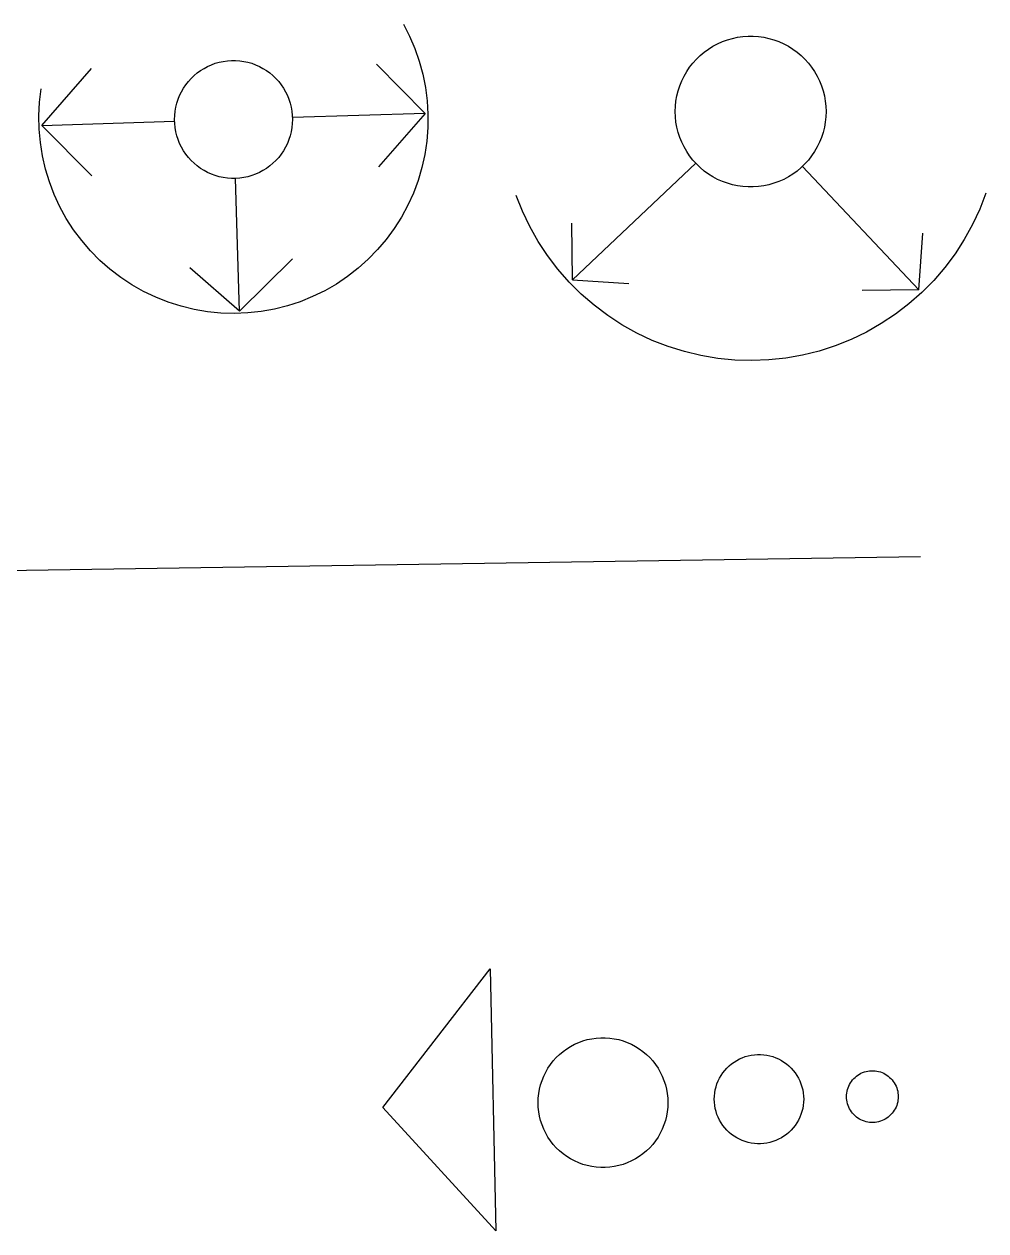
# Model space of a CAD drawing. Header units: inches. Extents: x 1390672 to 1398270, y 354915 to 360781.
# Drawn here: x 1390687.33 to 1390715.15, y 355260.57 to 355295.46 of the extents above; entities that cross this region are included whole.
import ezdxf

# ---------------------------------------------------------------- set-up
doc = ezdxf.new("R2010")
doc.units = ezdxf.units.IN
doc.header["$MEASUREMENT"] = 0

msp = doc.modelspace()

# ---------------------------------------------------------------- linework, layer by layer
for points in [[(1390698.3, 355295.464), (1390698.478, 355295.118), (1390698.631, 355294.76), (1390698.759, 355294.393), (1390698.862, 355294.017), (1390698.938, 355293.636), (1390698.988, 355293.25), (1390699.011, 355292.861), (1390699.007, 355292.472), (1390698.976, 355292.084), (1390698.918, 355291.699), (1390698.834, 355291.319), (1390698.724, 355290.946), (1390698.588, 355290.581), (1390698.428, 355290.227), (1390698.243, 355289.884), (1390698.035, 355289.555), (1390697.805, 355289.241), (1390697.554, 355288.944), (1390697.283, 355288.665), (1390696.993, 355288.405), (1390696.686, 355288.166), (1390696.363, 355287.949), (1390696.026, 355287.755), (1390695.676, 355287.584), (1390695.315, 355287.438), (1390694.945, 355287.317), (1390694.568, 355287.223), (1390694.185, 355287.154), (1390693.798, 355287.112), (1390693.409, 355287.097), (1390693.02, 355287.109), (1390692.633, 355287.148), (1390692.249, 355287.213), (1390691.871, 355287.305), (1390691.5, 355287.422), (1390691.138, 355287.565), (1390690.787, 355287.733), (1390690.448, 355287.925), (1390690.123, 355288.139), (1390689.814, 355288.376), (1390689.522, 355288.633), (1390689.248, 355288.91), (1390688.995, 355289.205), (1390688.762, 355289.517), (1390688.551, 355289.844), (1390688.364, 355290.185), (1390688.2, 355290.538), (1390688.062, 355290.902), (1390687.949, 355291.274), (1390687.861, 355291.654), (1390687.801, 355292.038), (1390687.767, 355292.426), (1390687.759, 355292.815), (1390687.779, 355293.203), (1390687.826, 355293.59)], [(1390698.3, 355295.464), (1390698.478, 355295.118), (1390698.631, 355294.76), (1390698.759, 355294.393), (1390698.862, 355294.017), (1390698.938, 355293.636), (1390698.988, 355293.25), (1390699.011, 355292.861), (1390699.007, 355292.472), (1390698.976, 355292.084), (1390698.918, 355291.699), (1390698.834, 355291.319), (1390698.724, 355290.946), (1390698.588, 355290.581), (1390698.428, 355290.227), (1390698.243, 355289.884), (1390698.035, 355289.555), (1390697.805, 355289.241), (1390697.554, 355288.944), (1390697.283, 355288.665), (1390696.993, 355288.405), (1390696.686, 355288.166), (1390696.363, 355287.949), (1390696.026, 355287.755), (1390695.676, 355287.584), (1390695.315, 355287.438), (1390694.945, 355287.317), (1390694.568, 355287.223), (1390694.185, 355287.154), (1390693.798, 355287.112), (1390693.409, 355287.097), (1390693.02, 355287.109), (1390692.633, 355287.148), (1390692.249, 355287.213), (1390691.871, 355287.305), (1390691.5, 355287.422), (1390691.138, 355287.565), (1390690.787, 355287.733), (1390690.448, 355287.925), (1390690.123, 355288.139), (1390689.814, 355288.376), (1390689.522, 355288.633), (1390689.248, 355288.91), (1390688.995, 355289.205), (1390688.762, 355289.517), (1390688.551, 355289.844), (1390688.364, 355290.185), (1390688.2, 355290.538), (1390688.062, 355290.902), (1390687.949, 355291.274), (1390687.861, 355291.654), (1390687.801, 355292.038), (1390687.767, 355292.426), (1390687.759, 355292.815), (1390687.779, 355293.203), (1390687.826, 355293.59)], [(1390698.3, 355295.464), (1390698.478, 355295.118), (1390698.631, 355294.76), (1390698.759, 355294.393), (1390698.862, 355294.017), (1390698.938, 355293.636), (1390698.988, 355293.25), (1390699.011, 355292.861), (1390699.007, 355292.472), (1390698.976, 355292.084), (1390698.918, 355291.699), (1390698.834, 355291.319), (1390698.724, 355290.946), (1390698.588, 355290.581), (1390698.428, 355290.227), (1390698.243, 355289.884), (1390698.035, 355289.555), (1390697.805, 355289.241), (1390697.554, 355288.944), (1390697.283, 355288.665), (1390696.993, 355288.405), (1390696.686, 355288.166), (1390696.363, 355287.949), (1390696.026, 355287.755), (1390695.676, 355287.584), (1390695.315, 355287.438), (1390694.945, 355287.317), (1390694.568, 355287.223), (1390694.185, 355287.154), (1390693.798, 355287.112), (1390693.409, 355287.097), (1390693.02, 355287.109), (1390692.633, 355287.148), (1390692.249, 355287.213), (1390691.871, 355287.305), (1390691.5, 355287.422), (1390691.138, 355287.565), (1390690.787, 355287.733), (1390690.448, 355287.925), (1390690.123, 355288.139), (1390689.814, 355288.376), (1390689.522, 355288.633), (1390689.248, 355288.91), (1390688.995, 355289.205), (1390688.762, 355289.517), (1390688.551, 355289.844), (1390688.364, 355290.185), (1390688.2, 355290.538), (1390688.062, 355290.902), (1390687.949, 355291.274), (1390687.861, 355291.654), (1390687.801, 355292.038), (1390687.767, 355292.426), (1390687.759, 355292.815), (1390687.779, 355293.203), (1390687.826, 355293.59)], [(1390710.525, 355292.936), (1390710.52, 355292.784), (1390710.504, 355292.632), (1390710.478, 355292.482), (1390710.441, 355292.335), (1390710.394, 355292.19), (1390710.337, 355292.049), (1390710.27, 355291.912), (1390710.194, 355291.78), (1390710.109, 355291.654), (1390710.015, 355291.534), (1390709.913, 355291.421), (1390709.804, 355291.315), (1390709.687, 355291.217), (1390709.564, 355291.128), (1390709.435, 355291.047), (1390709.301, 355290.976), (1390709.161, 355290.914), (1390709.018, 355290.862), (1390708.872, 355290.82), (1390708.723, 355290.788), (1390708.573, 355290.767), (1390708.421, 355290.756), (1390708.269, 355290.756), (1390708.117, 355290.767), (1390707.966, 355290.788), (1390707.817, 355290.82), (1390707.671, 355290.862), (1390707.528, 355290.914), (1390707.389, 355290.976), (1390707.254, 355291.047), (1390707.125, 355291.128), (1390707.002, 355291.217), (1390706.886, 355291.315), (1390706.776, 355291.421), (1390706.674, 355291.534), (1390706.58, 355291.654), (1390706.495, 355291.78), (1390706.419, 355291.912), (1390706.353, 355292.049), (1390706.296, 355292.19), (1390706.248, 355292.335), (1390706.212, 355292.482), (1390706.185, 355292.632), (1390706.169, 355292.784), (1390706.164, 355292.936), (1390706.169, 355293.088), (1390706.185, 355293.239), (1390706.212, 355293.389), (1390706.248, 355293.537), (1390706.296, 355293.682), (1390706.353, 355293.823), (1390706.419, 355293.96), (1390706.495, 355294.091), (1390706.58, 355294.218), (1390706.674, 355294.337), (1390706.776, 355294.451), (1390706.886, 355294.556), (1390707.002, 355294.654), (1390707.125, 355294.744), (1390707.254, 355294.824), (1390707.389, 355294.896), (1390707.528, 355294.958), (1390707.671, 355295.01), (1390707.817, 355295.052), (1390707.966, 355295.083), (1390708.117, 355295.104), (1390708.269, 355295.115), (1390708.421, 355295.115), (1390708.573, 355295.104), (1390708.723, 355295.083), (1390708.872, 355295.052), (1390709.018, 355295.01), (1390709.161, 355294.958), (1390709.301, 355294.896), (1390709.435, 355294.824), (1390709.564, 355294.744), (1390709.687, 355294.654), (1390709.804, 355294.556), (1390709.913, 355294.451), (1390710.015, 355294.337), (1390710.109, 355294.218), (1390710.194, 355294.091), (1390710.27, 355293.96), (1390710.337, 355293.823), (1390710.394, 355293.682), (1390710.441, 355293.537), (1390710.478, 355293.389), (1390710.504, 355293.239), (1390710.52, 355293.088), (1390710.525, 355292.936)], [(1390710.525, 355292.936), (1390710.52, 355292.784), (1390710.504, 355292.632), (1390710.478, 355292.482), (1390710.441, 355292.335), (1390710.394, 355292.19), (1390710.337, 355292.049), (1390710.27, 355291.912), (1390710.194, 355291.78), (1390710.109, 355291.654), (1390710.015, 355291.534), (1390709.913, 355291.421), (1390709.804, 355291.315), (1390709.687, 355291.217), (1390709.564, 355291.128), (1390709.435, 355291.047), (1390709.301, 355290.976), (1390709.161, 355290.914), (1390709.018, 355290.862), (1390708.872, 355290.82), (1390708.723, 355290.788), (1390708.573, 355290.767), (1390708.421, 355290.756), (1390708.269, 355290.756), (1390708.117, 355290.767), (1390707.966, 355290.788), (1390707.817, 355290.82), (1390707.671, 355290.862), (1390707.528, 355290.914), (1390707.389, 355290.976), (1390707.254, 355291.047), (1390707.125, 355291.128), (1390707.002, 355291.217), (1390706.886, 355291.315), (1390706.776, 355291.421), (1390706.674, 355291.534), (1390706.58, 355291.654), (1390706.495, 355291.78), (1390706.419, 355291.912), (1390706.353, 355292.049), (1390706.296, 355292.19), (1390706.248, 355292.335), (1390706.212, 355292.482), (1390706.185, 355292.632), (1390706.169, 355292.784), (1390706.164, 355292.936), (1390706.169, 355293.088), (1390706.185, 355293.239), (1390706.212, 355293.389), (1390706.248, 355293.537), (1390706.296, 355293.682), (1390706.353, 355293.823), (1390706.419, 355293.96), (1390706.495, 355294.091), (1390706.58, 355294.218), (1390706.674, 355294.337), (1390706.776, 355294.451), (1390706.886, 355294.556), (1390707.002, 355294.654), (1390707.125, 355294.744), (1390707.254, 355294.824), (1390707.389, 355294.896), (1390707.528, 355294.958), (1390707.671, 355295.01), (1390707.817, 355295.052), (1390707.966, 355295.083), (1390708.117, 355295.104), (1390708.269, 355295.115), (1390708.421, 355295.115), (1390708.573, 355295.104), (1390708.723, 355295.083), (1390708.872, 355295.052), (1390709.018, 355295.01), (1390709.161, 355294.958), (1390709.301, 355294.896), (1390709.435, 355294.824), (1390709.564, 355294.744), (1390709.687, 355294.654), (1390709.804, 355294.556), (1390709.913, 355294.451), (1390710.015, 355294.337), (1390710.109, 355294.218), (1390710.194, 355294.091), (1390710.27, 355293.96), (1390710.337, 355293.823), (1390710.394, 355293.682), (1390710.441, 355293.537), (1390710.478, 355293.389), (1390710.504, 355293.239), (1390710.52, 355293.088), (1390710.525, 355292.936)], [(1390710.525, 355292.936), (1390710.52, 355292.784), (1390710.504, 355292.632), (1390710.478, 355292.482), (1390710.441, 355292.335), (1390710.394, 355292.19), (1390710.337, 355292.049), (1390710.27, 355291.912), (1390710.194, 355291.78), (1390710.109, 355291.654), (1390710.015, 355291.534), (1390709.913, 355291.421), (1390709.804, 355291.315), (1390709.687, 355291.217), (1390709.564, 355291.128), (1390709.435, 355291.047), (1390709.301, 355290.976), (1390709.161, 355290.914), (1390709.018, 355290.862), (1390708.872, 355290.82), (1390708.723, 355290.788), (1390708.573, 355290.767), (1390708.421, 355290.756), (1390708.269, 355290.756), (1390708.117, 355290.767), (1390707.966, 355290.788), (1390707.817, 355290.82), (1390707.671, 355290.862), (1390707.528, 355290.914), (1390707.389, 355290.976), (1390707.254, 355291.047), (1390707.125, 355291.128), (1390707.002, 355291.217), (1390706.886, 355291.315), (1390706.776, 355291.421), (1390706.674, 355291.534), (1390706.58, 355291.654), (1390706.495, 355291.78), (1390706.419, 355291.912), (1390706.353, 355292.049), (1390706.296, 355292.19), (1390706.248, 355292.335), (1390706.212, 355292.482), (1390706.185, 355292.632), (1390706.169, 355292.784), (1390706.164, 355292.936), (1390706.169, 355293.088), (1390706.185, 355293.239), (1390706.212, 355293.389), (1390706.248, 355293.537), (1390706.296, 355293.682), (1390706.353, 355293.823), (1390706.419, 355293.96), (1390706.495, 355294.091), (1390706.58, 355294.218), (1390706.674, 355294.337), (1390706.776, 355294.451), (1390706.886, 355294.556), (1390707.002, 355294.654), (1390707.125, 355294.744), (1390707.254, 355294.824), (1390707.389, 355294.896), (1390707.528, 355294.958), (1390707.671, 355295.01), (1390707.817, 355295.052), (1390707.966, 355295.083), (1390708.117, 355295.104), (1390708.269, 355295.115), (1390708.421, 355295.115), (1390708.573, 355295.104), (1390708.723, 355295.083), (1390708.872, 355295.052), (1390709.018, 355295.01), (1390709.161, 355294.958), (1390709.301, 355294.896), (1390709.435, 355294.824), (1390709.564, 355294.744), (1390709.687, 355294.654), (1390709.804, 355294.556), (1390709.913, 355294.451), (1390710.015, 355294.337), (1390710.109, 355294.218), (1390710.194, 355294.091), (1390710.27, 355293.96), (1390710.337, 355293.823), (1390710.394, 355293.682), (1390710.441, 355293.537), (1390710.478, 355293.389), (1390710.504, 355293.239), (1390710.52, 355293.088), (1390710.525, 355292.936)], [(1390695.092, 355292.708), (1390695.088, 355292.589), (1390695.076, 355292.471), (1390695.055, 355292.354), (1390695.026, 355292.238), (1390694.989, 355292.125), (1390694.945, 355292.015), (1390694.893, 355291.908), (1390694.833, 355291.805), (1390694.767, 355291.706), (1390694.693, 355291.612), (1390694.614, 355291.524), (1390694.528, 355291.441), (1390694.437, 355291.364), (1390694.34, 355291.294), (1390694.239, 355291.231), (1390694.134, 355291.175), (1390694.026, 355291.127), (1390693.914, 355291.086), (1390693.799, 355291.053), (1390693.683, 355291.029), (1390693.565, 355291.012), (1390693.446, 355291.004), (1390693.327, 355291.004), (1390693.208, 355291.012), (1390693.09, 355291.029), (1390692.974, 355291.053), (1390692.86, 355291.086), (1390692.748, 355291.127), (1390692.639, 355291.175), (1390692.534, 355291.231), (1390692.433, 355291.294), (1390692.336, 355291.364), (1390692.245, 355291.441), (1390692.16, 355291.524), (1390692.08, 355291.612), (1390692.007, 355291.706), (1390691.94, 355291.805), (1390691.881, 355291.908), (1390691.828, 355292.015), (1390691.784, 355292.125), (1390691.747, 355292.238), (1390691.718, 355292.354), (1390691.698, 355292.471), (1390691.685, 355292.589), (1390691.681, 355292.708), (1390691.685, 355292.827), (1390691.698, 355292.946), (1390691.718, 355293.063), (1390691.747, 355293.179), (1390691.784, 355293.292), (1390691.828, 355293.402), (1390691.881, 355293.509), (1390691.94, 355293.612), (1390692.007, 355293.711), (1390692.08, 355293.805), (1390692.16, 355293.893), (1390692.245, 355293.976), (1390692.336, 355294.053), (1390692.433, 355294.123), (1390692.534, 355294.186), (1390692.639, 355294.241), (1390692.748, 355294.29), (1390692.86, 355294.331), (1390692.974, 355294.363), (1390693.09, 355294.388), (1390693.208, 355294.405), (1390693.327, 355294.413), (1390693.446, 355294.413), (1390693.565, 355294.405), (1390693.683, 355294.388), (1390693.799, 355294.363), (1390693.914, 355294.331), (1390694.026, 355294.29), (1390694.134, 355294.241), (1390694.239, 355294.186), (1390694.34, 355294.123), (1390694.437, 355294.053), (1390694.528, 355293.976), (1390694.614, 355293.893), (1390694.693, 355293.805), (1390694.767, 355293.711), (1390694.833, 355293.612), (1390694.893, 355293.509), (1390694.945, 355293.402), (1390694.989, 355293.292), (1390695.026, 355293.179), (1390695.055, 355293.063), (1390695.076, 355292.946), (1390695.088, 355292.827), (1390695.092, 355292.708)], [(1390695.092, 355292.708), (1390695.088, 355292.589), (1390695.076, 355292.471), (1390695.055, 355292.354), (1390695.026, 355292.238), (1390694.989, 355292.125), (1390694.945, 355292.015), (1390694.893, 355291.908), (1390694.833, 355291.805), (1390694.767, 355291.706), (1390694.693, 355291.612), (1390694.614, 355291.524), (1390694.528, 355291.441), (1390694.437, 355291.364), (1390694.34, 355291.294), (1390694.239, 355291.231), (1390694.134, 355291.175), (1390694.026, 355291.127), (1390693.914, 355291.086), (1390693.799, 355291.053), (1390693.683, 355291.029), (1390693.565, 355291.012), (1390693.446, 355291.004), (1390693.327, 355291.004), (1390693.208, 355291.012), (1390693.09, 355291.029), (1390692.974, 355291.053), (1390692.86, 355291.086), (1390692.748, 355291.127), (1390692.639, 355291.175), (1390692.534, 355291.231), (1390692.433, 355291.294), (1390692.336, 355291.364), (1390692.245, 355291.441), (1390692.16, 355291.524), (1390692.08, 355291.612), (1390692.007, 355291.706), (1390691.94, 355291.805), (1390691.881, 355291.908), (1390691.828, 355292.015), (1390691.784, 355292.125), (1390691.747, 355292.238), (1390691.718, 355292.354), (1390691.698, 355292.471), (1390691.685, 355292.589), (1390691.681, 355292.708), (1390691.685, 355292.827), (1390691.698, 355292.946), (1390691.718, 355293.063), (1390691.747, 355293.179), (1390691.784, 355293.292), (1390691.828, 355293.402), (1390691.881, 355293.509), (1390691.94, 355293.612), (1390692.007, 355293.711), (1390692.08, 355293.805), (1390692.16, 355293.893), (1390692.245, 355293.976), (1390692.336, 355294.053), (1390692.433, 355294.123), (1390692.534, 355294.186), (1390692.639, 355294.241), (1390692.748, 355294.29), (1390692.86, 355294.331), (1390692.974, 355294.363), (1390693.09, 355294.388), (1390693.208, 355294.405), (1390693.327, 355294.413), (1390693.446, 355294.413), (1390693.565, 355294.405), (1390693.683, 355294.388), (1390693.799, 355294.363), (1390693.914, 355294.331), (1390694.026, 355294.29), (1390694.134, 355294.241), (1390694.239, 355294.186), (1390694.34, 355294.123), (1390694.437, 355294.053), (1390694.528, 355293.976), (1390694.614, 355293.893), (1390694.693, 355293.805), (1390694.767, 355293.711), (1390694.833, 355293.612), (1390694.893, 355293.509), (1390694.945, 355293.402), (1390694.989, 355293.292), (1390695.026, 355293.179), (1390695.055, 355293.063), (1390695.076, 355292.946), (1390695.088, 355292.827), (1390695.092, 355292.708)], [(1390695.092, 355292.708), (1390695.088, 355292.589), (1390695.076, 355292.471), (1390695.055, 355292.354), (1390695.026, 355292.238), (1390694.989, 355292.125), (1390694.945, 355292.015), (1390694.893, 355291.908), (1390694.833, 355291.805), (1390694.767, 355291.706), (1390694.693, 355291.612), (1390694.614, 355291.524), (1390694.528, 355291.441), (1390694.437, 355291.364), (1390694.34, 355291.294), (1390694.239, 355291.231), (1390694.134, 355291.175), (1390694.026, 355291.127), (1390693.914, 355291.086), (1390693.799, 355291.053), (1390693.683, 355291.029), (1390693.565, 355291.012), (1390693.446, 355291.004), (1390693.327, 355291.004), (1390693.208, 355291.012), (1390693.09, 355291.029), (1390692.974, 355291.053), (1390692.86, 355291.086), (1390692.748, 355291.127), (1390692.639, 355291.175), (1390692.534, 355291.231), (1390692.433, 355291.294), (1390692.336, 355291.364), (1390692.245, 355291.441), (1390692.16, 355291.524), (1390692.08, 355291.612), (1390692.007, 355291.706), (1390691.94, 355291.805), (1390691.881, 355291.908), (1390691.828, 355292.015), (1390691.784, 355292.125), (1390691.747, 355292.238), (1390691.718, 355292.354), (1390691.698, 355292.471), (1390691.685, 355292.589), (1390691.681, 355292.708), (1390691.685, 355292.827), (1390691.698, 355292.946), (1390691.718, 355293.063), (1390691.747, 355293.179), (1390691.784, 355293.292), (1390691.828, 355293.402), (1390691.881, 355293.509), (1390691.94, 355293.612), (1390692.007, 355293.711), (1390692.08, 355293.805), (1390692.16, 355293.893), (1390692.245, 355293.976), (1390692.336, 355294.053), (1390692.433, 355294.123), (1390692.534, 355294.186), (1390692.639, 355294.241), (1390692.748, 355294.29), (1390692.86, 355294.331), (1390692.974, 355294.363), (1390693.09, 355294.388), (1390693.208, 355294.405), (1390693.327, 355294.413), (1390693.446, 355294.413), (1390693.565, 355294.405), (1390693.683, 355294.388), (1390693.799, 355294.363), (1390693.914, 355294.331), (1390694.026, 355294.29), (1390694.134, 355294.241), (1390694.239, 355294.186), (1390694.34, 355294.123), (1390694.437, 355294.053), (1390694.528, 355293.976), (1390694.614, 355293.893), (1390694.693, 355293.805), (1390694.767, 355293.711), (1390694.833, 355293.612), (1390694.893, 355293.509), (1390694.945, 355293.402), (1390694.989, 355293.292), (1390695.026, 355293.179), (1390695.055, 355293.063), (1390695.076, 355292.946), (1390695.088, 355292.827), (1390695.092, 355292.708)], [(1390687.843, 355292.535), (1390689.279, 355294.183)], [(1390687.843, 355292.535), (1390689.279, 355294.183)], [(1390687.843, 355292.535), (1390689.279, 355294.183)], [(1390698.93, 355292.882), (1390697.518, 355294.311)], [(1390698.93, 355292.882), (1390697.518, 355294.311)], [(1390698.93, 355292.882), (1390697.518, 355294.311)], [(1390698.93, 355292.882), (1390695.092, 355292.762)], [(1390698.93, 355292.882), (1390695.092, 355292.762)], [(1390698.93, 355292.882), (1390695.092, 355292.762)], [(1390698.93, 355292.882), (1390697.584, 355291.337)], [(1390698.93, 355292.882), (1390697.584, 355291.337)], [(1390698.93, 355292.882), (1390697.584, 355291.337)], [(1390687.843, 355292.535), (1390691.682, 355292.655)], [(1390687.843, 355292.535), (1390691.682, 355292.655)], [(1390687.843, 355292.535), (1390691.682, 355292.655)], [(1390687.843, 355292.535), (1390689.286, 355291.075)], [(1390687.843, 355292.535), (1390689.286, 355291.075)], [(1390687.843, 355292.535), (1390689.286, 355291.075)], [(1390703.188, 355288.069), (1390706.759, 355291.439)], [(1390703.188, 355288.069), (1390706.759, 355291.439)], [(1390703.188, 355288.069), (1390706.759, 355291.439)], [(1390713.212, 355287.779), (1390709.842, 355291.35)], [(1390713.212, 355287.779), (1390709.842, 355291.35)], [(1390713.212, 355287.779), (1390709.842, 355291.35)], [(1390693.56, 355287.165), (1390693.44, 355291.003)], [(1390693.56, 355287.165), (1390693.44, 355291.003)], [(1390693.56, 355287.165), (1390693.44, 355291.003)], [(1390715.148, 355290.572), (1390714.97, 355290.112), (1390714.762, 355289.666), (1390714.523, 355289.235), (1390714.256, 355288.821), (1390713.96, 355288.426), (1390713.639, 355288.053), (1390713.292, 355287.702), (1390712.923, 355287.376), (1390712.532, 355287.076), (1390712.121, 355286.803), (1390711.693, 355286.559), (1390711.249, 355286.345), (1390710.791, 355286.162), (1390710.322, 355286.01), (1390709.844, 355285.891), (1390709.359, 355285.805), (1390708.869, 355285.753), (1390708.376, 355285.734), (1390707.884, 355285.748), (1390707.393, 355285.797), (1390706.907, 355285.878), (1390706.428, 355285.993), (1390705.958, 355286.141), (1390705.498, 355286.32), (1390705.053, 355286.53), (1390704.622, 355286.77), (1390704.209, 355287.039), (1390703.816, 355287.336), (1390703.443, 355287.659), (1390703.094, 355288.006), (1390702.769, 355288.377), (1390702.47, 355288.769), (1390702.199, 355289.18), (1390701.957, 355289.609), (1390701.744, 355290.054), (1390701.562, 355290.512)], [(1390715.148, 355290.572), (1390714.97, 355290.112), (1390714.762, 355289.666), (1390714.523, 355289.235), (1390714.256, 355288.821), (1390713.96, 355288.426), (1390713.639, 355288.053), (1390713.292, 355287.702), (1390712.923, 355287.376), (1390712.532, 355287.076), (1390712.121, 355286.803), (1390711.693, 355286.559), (1390711.249, 355286.345), (1390710.791, 355286.162), (1390710.322, 355286.01), (1390709.844, 355285.891), (1390709.359, 355285.805), (1390708.869, 355285.753), (1390708.376, 355285.734), (1390707.884, 355285.748), (1390707.393, 355285.797), (1390706.907, 355285.878), (1390706.428, 355285.993), (1390705.958, 355286.141), (1390705.498, 355286.32), (1390705.053, 355286.53), (1390704.622, 355286.77), (1390704.209, 355287.039), (1390703.816, 355287.336), (1390703.443, 355287.659), (1390703.094, 355288.006), (1390702.769, 355288.377), (1390702.47, 355288.769), (1390702.199, 355289.18), (1390701.957, 355289.609), (1390701.744, 355290.054), (1390701.562, 355290.512)], [(1390715.148, 355290.572), (1390714.97, 355290.112), (1390714.762, 355289.666), (1390714.523, 355289.235), (1390714.256, 355288.821), (1390713.96, 355288.426), (1390713.639, 355288.053), (1390713.292, 355287.702), (1390712.923, 355287.376), (1390712.532, 355287.076), (1390712.121, 355286.803), (1390711.693, 355286.559), (1390711.249, 355286.345), (1390710.791, 355286.162), (1390710.322, 355286.01), (1390709.844, 355285.891), (1390709.359, 355285.805), (1390708.869, 355285.753), (1390708.376, 355285.734), (1390707.884, 355285.748), (1390707.393, 355285.797), (1390706.907, 355285.878), (1390706.428, 355285.993), (1390705.958, 355286.141), (1390705.498, 355286.32), (1390705.053, 355286.53), (1390704.622, 355286.77), (1390704.209, 355287.039), (1390703.816, 355287.336), (1390703.443, 355287.659), (1390703.094, 355288.006), (1390702.769, 355288.377), (1390702.47, 355288.769), (1390702.199, 355289.18), (1390701.957, 355289.609), (1390701.744, 355290.054), (1390701.562, 355290.512)], [(1390703.188, 355288.069), (1390703.174, 355289.708)], [(1390703.188, 355288.069), (1390703.174, 355289.708)], [(1390703.188, 355288.069), (1390703.174, 355289.708)], [(1390713.212, 355287.779), (1390713.32, 355289.415)], [(1390713.212, 355287.779), (1390713.32, 355289.415)], [(1390713.212, 355287.779), (1390713.32, 355289.415)], [(1390693.56, 355287.165), (1390695.09, 355288.676)], [(1390693.56, 355287.165), (1390695.09, 355288.676)], [(1390693.56, 355287.165), (1390695.09, 355288.676)], [(1390693.56, 355287.165), (1390692.127, 355288.413)], [(1390693.56, 355287.165), (1390692.127, 355288.413)], [(1390693.56, 355287.165), (1390692.127, 355288.413)], [(1390703.188, 355288.069), (1390704.824, 355287.96)], [(1390703.188, 355288.069), (1390704.824, 355287.96)], [(1390703.188, 355288.069), (1390704.824, 355287.96)], [(1390713.212, 355287.779), (1390711.573, 355287.765)], [(1390713.212, 355287.779), (1390711.573, 355287.765)], [(1390713.212, 355287.779), (1390711.573, 355287.765)], [(1390672.254, 355279.447), (1390713.258, 355280.074)], [(1390672.254, 355279.447), (1390713.258, 355280.074)], [(1390672.254, 355279.447), (1390713.258, 355280.074)], [(1390697.71, 355264.135), (1390700.808, 355268.148)], [(1390697.71, 355264.135), (1390700.808, 355268.148)], [(1390697.71, 355264.135), (1390700.808, 355268.148)], [(1390700.808, 355268.148), (1390700.977, 355260.568)], [(1390700.808, 355268.148), (1390700.977, 355260.568)], [(1390700.808, 355268.148), (1390700.977, 355260.568)], [(1390705.951, 355264.277), (1390705.946, 355264.146), (1390705.933, 355264.015), (1390705.91, 355263.886), (1390705.878, 355263.759), (1390705.838, 355263.635), (1390705.789, 355263.513), (1390705.731, 355263.395), (1390705.666, 355263.282), (1390705.592, 355263.173), (1390705.512, 355263.07), (1390705.424, 355262.973), (1390705.33, 355262.882), (1390705.229, 355262.797), (1390705.123, 355262.72), (1390705.012, 355262.651), (1390704.897, 355262.589), (1390704.777, 355262.536), (1390704.654, 355262.491), (1390704.528, 355262.455), (1390704.4, 355262.428), (1390704.27, 355262.41), (1390704.139, 355262.401), (1390704.008, 355262.401), (1390703.877, 355262.41), (1390703.748, 355262.428), (1390703.62, 355262.455), (1390703.494, 355262.491), (1390703.37, 355262.536), (1390703.251, 355262.589), (1390703.135, 355262.651), (1390703.024, 355262.72), (1390702.918, 355262.797), (1390702.818, 355262.882), (1390702.723, 355262.973), (1390702.636, 355263.07), (1390702.555, 355263.173), (1390702.482, 355263.282), (1390702.416, 355263.395), (1390702.359, 355263.513), (1390702.31, 355263.635), (1390702.269, 355263.759), (1390702.237, 355263.886), (1390702.215, 355264.015), (1390702.201, 355264.146), (1390702.196, 355264.277), (1390702.201, 355264.408), (1390702.215, 355264.538), (1390702.237, 355264.667), (1390702.269, 355264.794), (1390702.31, 355264.919), (1390702.359, 355265.04), (1390702.416, 355265.158), (1390702.482, 355265.271), (1390702.555, 355265.38), (1390702.636, 355265.483), (1390702.723, 355265.581), (1390702.818, 355265.672), (1390702.918, 355265.756), (1390703.024, 355265.833), (1390703.135, 355265.902), (1390703.251, 355265.964), (1390703.37, 355266.017), (1390703.494, 355266.062), (1390703.62, 355266.098), (1390703.748, 355266.125), (1390703.877, 355266.144), (1390704.008, 355266.153), (1390704.139, 355266.153), (1390704.27, 355266.144), (1390704.4, 355266.125), (1390704.528, 355266.098), (1390704.654, 355266.062), (1390704.777, 355266.017), (1390704.897, 355265.964), (1390705.012, 355265.902), (1390705.123, 355265.833), (1390705.229, 355265.756), (1390705.33, 355265.672), (1390705.424, 355265.581), (1390705.512, 355265.483), (1390705.592, 355265.38), (1390705.666, 355265.271), (1390705.731, 355265.158), (1390705.789, 355265.04), (1390705.838, 355264.919), (1390705.878, 355264.794), (1390705.91, 355264.667), (1390705.933, 355264.538), (1390705.946, 355264.408), (1390705.951, 355264.277)], [(1390705.951, 355264.277), (1390705.946, 355264.146), (1390705.933, 355264.015), (1390705.91, 355263.886), (1390705.878, 355263.759), (1390705.838, 355263.635), (1390705.789, 355263.513), (1390705.731, 355263.395), (1390705.666, 355263.282), (1390705.592, 355263.173), (1390705.512, 355263.07), (1390705.424, 355262.973), (1390705.33, 355262.882), (1390705.229, 355262.797), (1390705.123, 355262.72), (1390705.012, 355262.651), (1390704.897, 355262.589), (1390704.777, 355262.536), (1390704.654, 355262.491), (1390704.528, 355262.455), (1390704.4, 355262.428), (1390704.27, 355262.41), (1390704.139, 355262.401), (1390704.008, 355262.401), (1390703.877, 355262.41), (1390703.748, 355262.428), (1390703.62, 355262.455), (1390703.494, 355262.491), (1390703.37, 355262.536), (1390703.251, 355262.589), (1390703.135, 355262.651), (1390703.024, 355262.72), (1390702.918, 355262.797), (1390702.818, 355262.882), (1390702.723, 355262.973), (1390702.636, 355263.07), (1390702.555, 355263.173), (1390702.482, 355263.282), (1390702.416, 355263.395), (1390702.359, 355263.513), (1390702.31, 355263.635), (1390702.269, 355263.759), (1390702.237, 355263.886), (1390702.215, 355264.015), (1390702.201, 355264.146), (1390702.196, 355264.277), (1390702.201, 355264.408), (1390702.215, 355264.538), (1390702.237, 355264.667), (1390702.269, 355264.794), (1390702.31, 355264.919), (1390702.359, 355265.04), (1390702.416, 355265.158), (1390702.482, 355265.271), (1390702.555, 355265.38), (1390702.636, 355265.483), (1390702.723, 355265.581), (1390702.818, 355265.672), (1390702.918, 355265.756), (1390703.024, 355265.833), (1390703.135, 355265.902), (1390703.251, 355265.964), (1390703.37, 355266.017), (1390703.494, 355266.062), (1390703.62, 355266.098), (1390703.748, 355266.125), (1390703.877, 355266.144), (1390704.008, 355266.153), (1390704.139, 355266.153), (1390704.27, 355266.144), (1390704.4, 355266.125), (1390704.528, 355266.098), (1390704.654, 355266.062), (1390704.777, 355266.017), (1390704.897, 355265.964), (1390705.012, 355265.902), (1390705.123, 355265.833), (1390705.229, 355265.756), (1390705.33, 355265.672), (1390705.424, 355265.581), (1390705.512, 355265.483), (1390705.592, 355265.38), (1390705.666, 355265.271), (1390705.731, 355265.158), (1390705.789, 355265.04), (1390705.838, 355264.919), (1390705.878, 355264.794), (1390705.91, 355264.667), (1390705.933, 355264.538), (1390705.946, 355264.408), (1390705.951, 355264.277)], [(1390705.951, 355264.277), (1390705.946, 355264.146), (1390705.933, 355264.015), (1390705.91, 355263.886), (1390705.878, 355263.759), (1390705.838, 355263.635), (1390705.789, 355263.513), (1390705.731, 355263.395), (1390705.666, 355263.282), (1390705.592, 355263.173), (1390705.512, 355263.07), (1390705.424, 355262.973), (1390705.33, 355262.882), (1390705.229, 355262.797), (1390705.123, 355262.72), (1390705.012, 355262.651), (1390704.897, 355262.589), (1390704.777, 355262.536), (1390704.654, 355262.491), (1390704.528, 355262.455), (1390704.4, 355262.428), (1390704.27, 355262.41), (1390704.139, 355262.401), (1390704.008, 355262.401), (1390703.877, 355262.41), (1390703.748, 355262.428), (1390703.62, 355262.455), (1390703.494, 355262.491), (1390703.37, 355262.536), (1390703.251, 355262.589), (1390703.135, 355262.651), (1390703.024, 355262.72), (1390702.918, 355262.797), (1390702.818, 355262.882), (1390702.723, 355262.973), (1390702.636, 355263.07), (1390702.555, 355263.173), (1390702.482, 355263.282), (1390702.416, 355263.395), (1390702.359, 355263.513), (1390702.31, 355263.635), (1390702.269, 355263.759), (1390702.237, 355263.886), (1390702.215, 355264.015), (1390702.201, 355264.146), (1390702.196, 355264.277), (1390702.201, 355264.408), (1390702.215, 355264.538), (1390702.237, 355264.667), (1390702.269, 355264.794), (1390702.31, 355264.919), (1390702.359, 355265.04), (1390702.416, 355265.158), (1390702.482, 355265.271), (1390702.555, 355265.38), (1390702.636, 355265.483), (1390702.723, 355265.581), (1390702.818, 355265.672), (1390702.918, 355265.756), (1390703.024, 355265.833), (1390703.135, 355265.902), (1390703.251, 355265.964), (1390703.37, 355266.017), (1390703.494, 355266.062), (1390703.62, 355266.098), (1390703.748, 355266.125), (1390703.877, 355266.144), (1390704.008, 355266.153), (1390704.139, 355266.153), (1390704.27, 355266.144), (1390704.4, 355266.125), (1390704.528, 355266.098), (1390704.654, 355266.062), (1390704.777, 355266.017), (1390704.897, 355265.964), (1390705.012, 355265.902), (1390705.123, 355265.833), (1390705.229, 355265.756), (1390705.33, 355265.672), (1390705.424, 355265.581), (1390705.512, 355265.483), (1390705.592, 355265.38), (1390705.666, 355265.271), (1390705.731, 355265.158), (1390705.789, 355265.04), (1390705.838, 355264.919), (1390705.878, 355264.794), (1390705.91, 355264.667), (1390705.933, 355264.538), (1390705.946, 355264.408), (1390705.951, 355264.277)], [(1390709.878, 355264.377), (1390709.875, 355264.287), (1390709.865, 355264.198), (1390709.85, 355264.109), (1390709.828, 355264.021), (1390709.8, 355263.935), (1390709.766, 355263.852), (1390709.727, 355263.771), (1390709.681, 355263.693), (1390709.631, 355263.618), (1390709.575, 355263.547), (1390709.515, 355263.48), (1390709.45, 355263.417), (1390709.381, 355263.359), (1390709.308, 355263.306), (1390709.232, 355263.258), (1390709.152, 355263.216), (1390709.07, 355263.179), (1390708.985, 355263.148), (1390708.898, 355263.124), (1390708.81, 355263.105), (1390708.721, 355263.092), (1390708.631, 355263.086), (1390708.541, 355263.086), (1390708.451, 355263.092), (1390708.361, 355263.105), (1390708.273, 355263.124), (1390708.186, 355263.148), (1390708.102, 355263.179), (1390708.019, 355263.216), (1390707.94, 355263.258), (1390707.863, 355263.306), (1390707.79, 355263.359), (1390707.721, 355263.417), (1390707.656, 355263.48), (1390707.596, 355263.547), (1390707.54, 355263.618), (1390707.49, 355263.693), (1390707.445, 355263.771), (1390707.405, 355263.852), (1390707.371, 355263.935), (1390707.343, 355264.021), (1390707.322, 355264.109), (1390707.306, 355264.198), (1390707.297, 355264.287), (1390707.293, 355264.377), (1390707.297, 355264.467), (1390707.306, 355264.557), (1390707.322, 355264.646), (1390707.343, 355264.734), (1390707.371, 355264.819), (1390707.405, 355264.903), (1390707.445, 355264.984), (1390707.49, 355265.062), (1390707.54, 355265.137), (1390707.596, 355265.208), (1390707.656, 355265.275), (1390707.721, 355265.338), (1390707.79, 355265.396), (1390707.863, 355265.449), (1390707.94, 355265.496), (1390708.019, 355265.539), (1390708.102, 355265.575), (1390708.186, 355265.606), (1390708.273, 355265.631), (1390708.361, 355265.65), (1390708.451, 355265.662), (1390708.541, 355265.669), (1390708.631, 355265.669), (1390708.721, 355265.662), (1390708.81, 355265.65), (1390708.898, 355265.631), (1390708.985, 355265.606), (1390709.07, 355265.575), (1390709.152, 355265.539), (1390709.232, 355265.496), (1390709.308, 355265.449), (1390709.381, 355265.396), (1390709.45, 355265.338), (1390709.515, 355265.275), (1390709.575, 355265.208), (1390709.631, 355265.137), (1390709.681, 355265.062), (1390709.727, 355264.984), (1390709.766, 355264.903), (1390709.8, 355264.819), (1390709.828, 355264.734), (1390709.85, 355264.646), (1390709.865, 355264.557), (1390709.875, 355264.467), (1390709.878, 355264.377)], [(1390709.878, 355264.377), (1390709.875, 355264.287), (1390709.865, 355264.198), (1390709.85, 355264.109), (1390709.828, 355264.021), (1390709.8, 355263.935), (1390709.766, 355263.852), (1390709.727, 355263.771), (1390709.681, 355263.693), (1390709.631, 355263.618), (1390709.575, 355263.547), (1390709.515, 355263.48), (1390709.45, 355263.417), (1390709.381, 355263.359), (1390709.308, 355263.306), (1390709.232, 355263.258), (1390709.152, 355263.216), (1390709.07, 355263.179), (1390708.985, 355263.148), (1390708.898, 355263.124), (1390708.81, 355263.105), (1390708.721, 355263.092), (1390708.631, 355263.086), (1390708.541, 355263.086), (1390708.451, 355263.092), (1390708.361, 355263.105), (1390708.273, 355263.124), (1390708.186, 355263.148), (1390708.102, 355263.179), (1390708.019, 355263.216), (1390707.94, 355263.258), (1390707.863, 355263.306), (1390707.79, 355263.359), (1390707.721, 355263.417), (1390707.656, 355263.48), (1390707.596, 355263.547), (1390707.54, 355263.618), (1390707.49, 355263.693), (1390707.445, 355263.771), (1390707.405, 355263.852), (1390707.371, 355263.935), (1390707.343, 355264.021), (1390707.322, 355264.109), (1390707.306, 355264.198), (1390707.297, 355264.287), (1390707.293, 355264.377), (1390707.297, 355264.467), (1390707.306, 355264.557), (1390707.322, 355264.646), (1390707.343, 355264.734), (1390707.371, 355264.819), (1390707.405, 355264.903), (1390707.445, 355264.984), (1390707.49, 355265.062), (1390707.54, 355265.137), (1390707.596, 355265.208), (1390707.656, 355265.275), (1390707.721, 355265.338), (1390707.79, 355265.396), (1390707.863, 355265.449), (1390707.94, 355265.496), (1390708.019, 355265.539), (1390708.102, 355265.575), (1390708.186, 355265.606), (1390708.273, 355265.631), (1390708.361, 355265.65), (1390708.451, 355265.662), (1390708.541, 355265.669), (1390708.631, 355265.669), (1390708.721, 355265.662), (1390708.81, 355265.65), (1390708.898, 355265.631), (1390708.985, 355265.606), (1390709.07, 355265.575), (1390709.152, 355265.539), (1390709.232, 355265.496), (1390709.308, 355265.449), (1390709.381, 355265.396), (1390709.45, 355265.338), (1390709.515, 355265.275), (1390709.575, 355265.208), (1390709.631, 355265.137), (1390709.681, 355265.062), (1390709.727, 355264.984), (1390709.766, 355264.903), (1390709.8, 355264.819), (1390709.828, 355264.734), (1390709.85, 355264.646), (1390709.865, 355264.557), (1390709.875, 355264.467), (1390709.878, 355264.377)], [(1390709.878, 355264.377), (1390709.875, 355264.287), (1390709.865, 355264.198), (1390709.85, 355264.109), (1390709.828, 355264.021), (1390709.8, 355263.935), (1390709.766, 355263.852), (1390709.727, 355263.771), (1390709.681, 355263.693), (1390709.631, 355263.618), (1390709.575, 355263.547), (1390709.515, 355263.48), (1390709.45, 355263.417), (1390709.381, 355263.359), (1390709.308, 355263.306), (1390709.232, 355263.258), (1390709.152, 355263.216), (1390709.07, 355263.179), (1390708.985, 355263.148), (1390708.898, 355263.124), (1390708.81, 355263.105), (1390708.721, 355263.092), (1390708.631, 355263.086), (1390708.541, 355263.086), (1390708.451, 355263.092), (1390708.361, 355263.105), (1390708.273, 355263.124), (1390708.186, 355263.148), (1390708.102, 355263.179), (1390708.019, 355263.216), (1390707.94, 355263.258), (1390707.863, 355263.306), (1390707.79, 355263.359), (1390707.721, 355263.417), (1390707.656, 355263.48), (1390707.596, 355263.547), (1390707.54, 355263.618), (1390707.49, 355263.693), (1390707.445, 355263.771), (1390707.405, 355263.852), (1390707.371, 355263.935), (1390707.343, 355264.021), (1390707.322, 355264.109), (1390707.306, 355264.198), (1390707.297, 355264.287), (1390707.293, 355264.377), (1390707.297, 355264.467), (1390707.306, 355264.557), (1390707.322, 355264.646), (1390707.343, 355264.734), (1390707.371, 355264.819), (1390707.405, 355264.903), (1390707.445, 355264.984), (1390707.49, 355265.062), (1390707.54, 355265.137), (1390707.596, 355265.208), (1390707.656, 355265.275), (1390707.721, 355265.338), (1390707.79, 355265.396), (1390707.863, 355265.449), (1390707.94, 355265.496), (1390708.019, 355265.539), (1390708.102, 355265.575), (1390708.186, 355265.606), (1390708.273, 355265.631), (1390708.361, 355265.65), (1390708.451, 355265.662), (1390708.541, 355265.669), (1390708.631, 355265.669), (1390708.721, 355265.662), (1390708.81, 355265.65), (1390708.898, 355265.631), (1390708.985, 355265.606), (1390709.07, 355265.575), (1390709.152, 355265.539), (1390709.232, 355265.496), (1390709.308, 355265.449), (1390709.381, 355265.396), (1390709.45, 355265.338), (1390709.515, 355265.275), (1390709.575, 355265.208), (1390709.631, 355265.137), (1390709.681, 355265.062), (1390709.727, 355264.984), (1390709.766, 355264.903), (1390709.8, 355264.819), (1390709.828, 355264.734), (1390709.85, 355264.646), (1390709.865, 355264.557), (1390709.875, 355264.467), (1390709.878, 355264.377)], [(1390712.613, 355264.45), (1390712.611, 355264.398), (1390712.606, 355264.346), (1390712.597, 355264.295), (1390712.584, 355264.244), (1390712.568, 355264.194), (1390712.549, 355264.146), (1390712.526, 355264.099), (1390712.499, 355264.054), (1390712.47, 355264.01), (1390712.438, 355263.969), (1390712.403, 355263.93), (1390712.365, 355263.894), (1390712.325, 355263.86), (1390712.283, 355263.83), (1390712.239, 355263.802), (1390712.193, 355263.777), (1390712.145, 355263.756), (1390712.096, 355263.738), (1390712.046, 355263.724), (1390711.994, 355263.713), (1390711.943, 355263.706), (1390711.891, 355263.702), (1390711.838, 355263.702), (1390711.786, 355263.706), (1390711.734, 355263.713), (1390711.683, 355263.724), (1390711.633, 355263.738), (1390711.584, 355263.756), (1390711.536, 355263.777), (1390711.49, 355263.802), (1390711.446, 355263.83), (1390711.403, 355263.86), (1390711.363, 355263.894), (1390711.326, 355263.93), (1390711.291, 355263.969), (1390711.259, 355264.01), (1390711.229, 355264.054), (1390711.203, 355264.099), (1390711.18, 355264.146), (1390711.161, 355264.194), (1390711.144, 355264.244), (1390711.132, 355264.295), (1390711.123, 355264.346), (1390711.117, 355264.398), (1390711.115, 355264.45), (1390711.117, 355264.503), (1390711.123, 355264.555), (1390711.132, 355264.606), (1390711.144, 355264.657), (1390711.161, 355264.707), (1390711.18, 355264.755), (1390711.203, 355264.802), (1390711.229, 355264.847), (1390711.259, 355264.891), (1390711.291, 355264.932), (1390711.326, 355264.971), (1390711.363, 355265.007), (1390711.403, 355265.041), (1390711.446, 355265.071), (1390711.49, 355265.099), (1390711.536, 355265.124), (1390711.584, 355265.145), (1390711.633, 355265.163), (1390711.683, 355265.177), (1390711.734, 355265.188), (1390711.786, 355265.195), (1390711.838, 355265.199), (1390711.891, 355265.199), (1390711.943, 355265.195), (1390711.994, 355265.188), (1390712.046, 355265.177), (1390712.096, 355265.163), (1390712.145, 355265.145), (1390712.193, 355265.124), (1390712.239, 355265.099), (1390712.283, 355265.071), (1390712.325, 355265.041), (1390712.365, 355265.007), (1390712.403, 355264.971), (1390712.438, 355264.932), (1390712.47, 355264.891), (1390712.499, 355264.847), (1390712.526, 355264.802), (1390712.549, 355264.755), (1390712.568, 355264.707), (1390712.584, 355264.657), (1390712.597, 355264.606), (1390712.606, 355264.555), (1390712.611, 355264.503), (1390712.613, 355264.45)], [(1390712.613, 355264.45), (1390712.611, 355264.398), (1390712.606, 355264.346), (1390712.597, 355264.295), (1390712.584, 355264.244), (1390712.568, 355264.194), (1390712.549, 355264.146), (1390712.526, 355264.099), (1390712.499, 355264.054), (1390712.47, 355264.01), (1390712.438, 355263.969), (1390712.403, 355263.93), (1390712.365, 355263.894), (1390712.325, 355263.86), (1390712.283, 355263.83), (1390712.239, 355263.802), (1390712.193, 355263.777), (1390712.145, 355263.756), (1390712.096, 355263.738), (1390712.046, 355263.724), (1390711.994, 355263.713), (1390711.943, 355263.706), (1390711.891, 355263.702), (1390711.838, 355263.702), (1390711.786, 355263.706), (1390711.734, 355263.713), (1390711.683, 355263.724), (1390711.633, 355263.738), (1390711.584, 355263.756), (1390711.536, 355263.777), (1390711.49, 355263.802), (1390711.446, 355263.83), (1390711.403, 355263.86), (1390711.363, 355263.894), (1390711.326, 355263.93), (1390711.291, 355263.969), (1390711.259, 355264.01), (1390711.229, 355264.054), (1390711.203, 355264.099), (1390711.18, 355264.146), (1390711.161, 355264.194), (1390711.144, 355264.244), (1390711.132, 355264.295), (1390711.123, 355264.346), (1390711.117, 355264.398), (1390711.115, 355264.45), (1390711.117, 355264.503), (1390711.123, 355264.555), (1390711.132, 355264.606), (1390711.144, 355264.657), (1390711.161, 355264.707), (1390711.18, 355264.755), (1390711.203, 355264.802), (1390711.229, 355264.847), (1390711.259, 355264.891), (1390711.291, 355264.932), (1390711.326, 355264.971), (1390711.363, 355265.007), (1390711.403, 355265.041), (1390711.446, 355265.071), (1390711.49, 355265.099), (1390711.536, 355265.124), (1390711.584, 355265.145), (1390711.633, 355265.163), (1390711.683, 355265.177), (1390711.734, 355265.188), (1390711.786, 355265.195), (1390711.838, 355265.199), (1390711.891, 355265.199), (1390711.943, 355265.195), (1390711.994, 355265.188), (1390712.046, 355265.177), (1390712.096, 355265.163), (1390712.145, 355265.145), (1390712.193, 355265.124), (1390712.239, 355265.099), (1390712.283, 355265.071), (1390712.325, 355265.041), (1390712.365, 355265.007), (1390712.403, 355264.971), (1390712.438, 355264.932), (1390712.47, 355264.891), (1390712.499, 355264.847), (1390712.526, 355264.802), (1390712.549, 355264.755), (1390712.568, 355264.707), (1390712.584, 355264.657), (1390712.597, 355264.606), (1390712.606, 355264.555), (1390712.611, 355264.503), (1390712.613, 355264.45)], [(1390712.613, 355264.45), (1390712.611, 355264.398), (1390712.606, 355264.346), (1390712.597, 355264.295), (1390712.584, 355264.244), (1390712.568, 355264.194), (1390712.549, 355264.146), (1390712.526, 355264.099), (1390712.499, 355264.054), (1390712.47, 355264.01), (1390712.438, 355263.969), (1390712.403, 355263.93), (1390712.365, 355263.894), (1390712.325, 355263.86), (1390712.283, 355263.83), (1390712.239, 355263.802), (1390712.193, 355263.777), (1390712.145, 355263.756), (1390712.096, 355263.738), (1390712.046, 355263.724), (1390711.994, 355263.713), (1390711.943, 355263.706), (1390711.891, 355263.702), (1390711.838, 355263.702), (1390711.786, 355263.706), (1390711.734, 355263.713), (1390711.683, 355263.724), (1390711.633, 355263.738), (1390711.584, 355263.756), (1390711.536, 355263.777), (1390711.49, 355263.802), (1390711.446, 355263.83), (1390711.403, 355263.86), (1390711.363, 355263.894), (1390711.326, 355263.93), (1390711.291, 355263.969), (1390711.259, 355264.01), (1390711.229, 355264.054), (1390711.203, 355264.099), (1390711.18, 355264.146), (1390711.161, 355264.194), (1390711.144, 355264.244), (1390711.132, 355264.295), (1390711.123, 355264.346), (1390711.117, 355264.398), (1390711.115, 355264.45), (1390711.117, 355264.503), (1390711.123, 355264.555), (1390711.132, 355264.606), (1390711.144, 355264.657), (1390711.161, 355264.707), (1390711.18, 355264.755), (1390711.203, 355264.802), (1390711.229, 355264.847), (1390711.259, 355264.891), (1390711.291, 355264.932), (1390711.326, 355264.971), (1390711.363, 355265.007), (1390711.403, 355265.041), (1390711.446, 355265.071), (1390711.49, 355265.099), (1390711.536, 355265.124), (1390711.584, 355265.145), (1390711.633, 355265.163), (1390711.683, 355265.177), (1390711.734, 355265.188), (1390711.786, 355265.195), (1390711.838, 355265.199), (1390711.891, 355265.199), (1390711.943, 355265.195), (1390711.994, 355265.188), (1390712.046, 355265.177), (1390712.096, 355265.163), (1390712.145, 355265.145), (1390712.193, 355265.124), (1390712.239, 355265.099), (1390712.283, 355265.071), (1390712.325, 355265.041), (1390712.365, 355265.007), (1390712.403, 355264.971), (1390712.438, 355264.932), (1390712.47, 355264.891), (1390712.499, 355264.847), (1390712.526, 355264.802), (1390712.549, 355264.755), (1390712.568, 355264.707), (1390712.584, 355264.657), (1390712.597, 355264.606), (1390712.606, 355264.555), (1390712.611, 355264.503), (1390712.613, 355264.45)], [(1390697.71, 355264.135), (1390700.977, 355260.568)], [(1390697.71, 355264.135), (1390700.977, 355260.568)], [(1390697.71, 355264.135), (1390700.977, 355260.568)]]:
    msp.add_lwpolyline(points)

doc.saveas('drawing.dxf')
